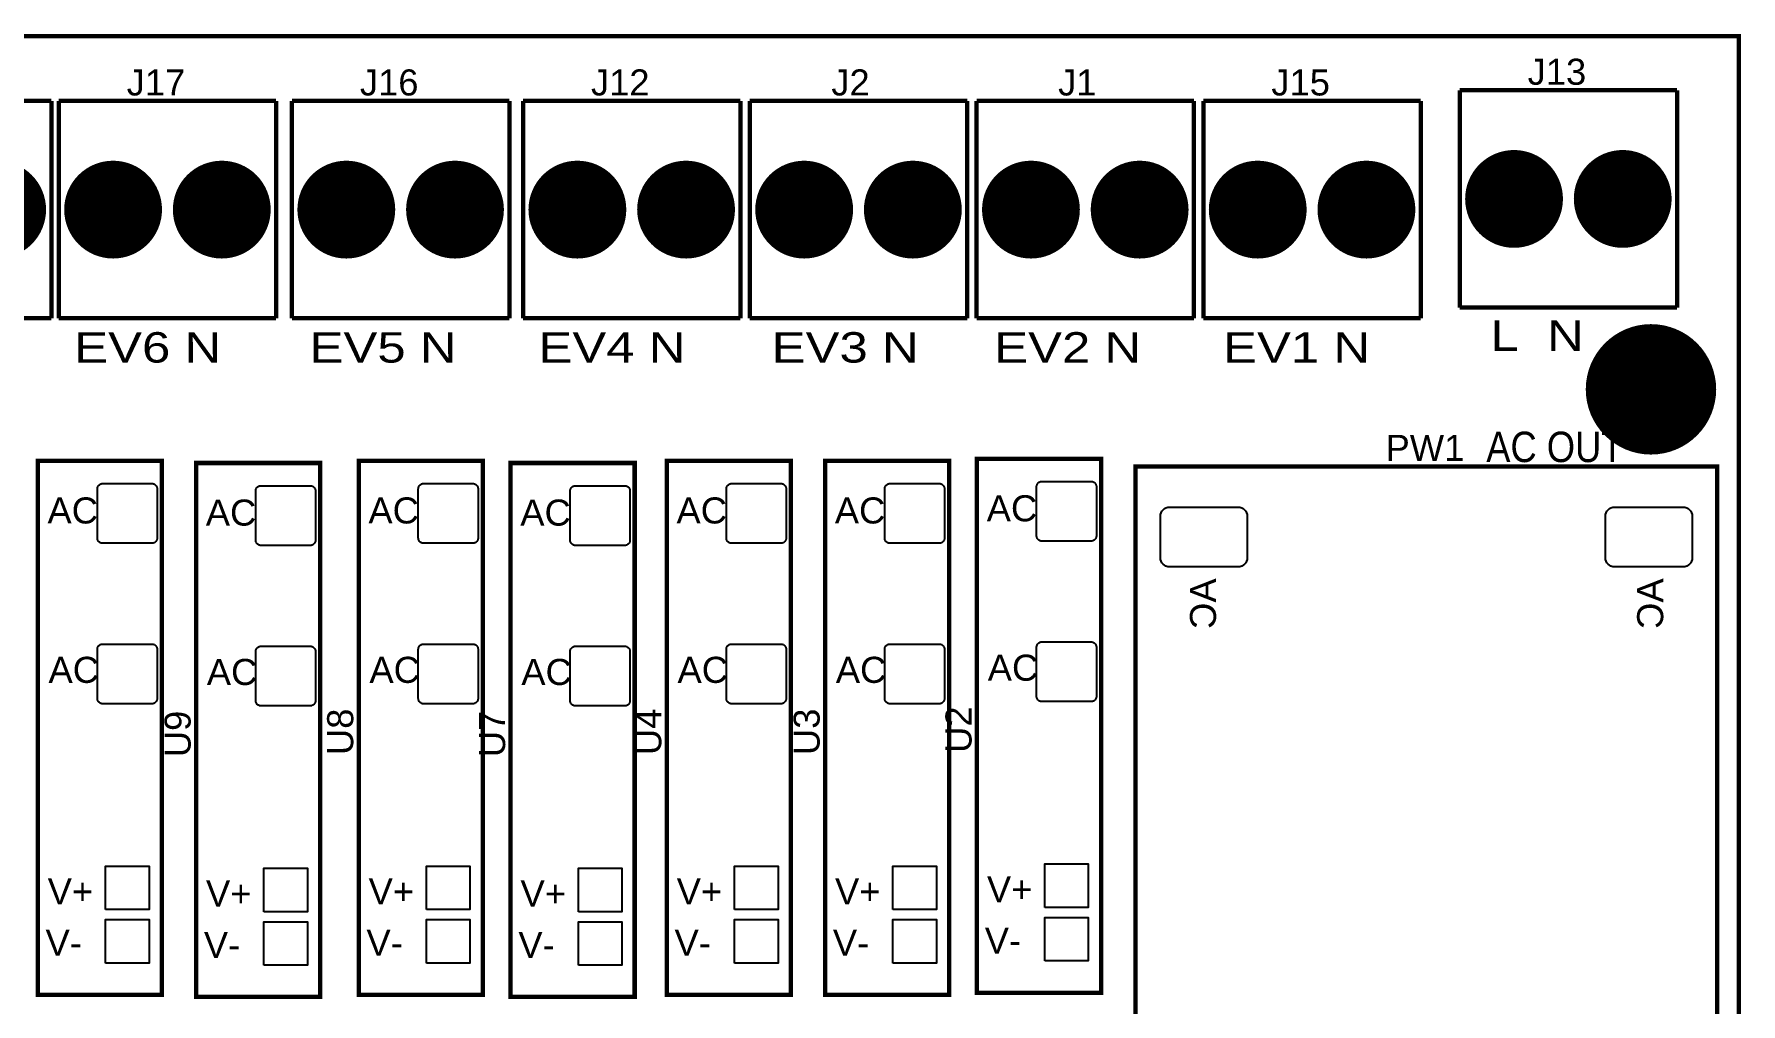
# Model space of a CAD drawing. Header units: inches. Extents: x -3.34 to 3.34, y -1.57 to 1.57.
# Drawn here: x 0.197 to 3.337, y -0.21 to 1.575 of the extents above; entities that cross this region are included whole.
import ezdxf

# ---------------------------------------------------------------- set-up
doc = ezdxf.new("R2010")
doc.units = ezdxf.units.IN
doc.layers.get('0').update_dxf_attribs({"linetype": 'CONTINUOUS'})

# ---------------------------------------------------------------- blocks, each defined once
blk = doc.blocks.new('EPAD')
at = {"const_width": 0.5}
blk.add_lwpolyline([(-0.25, 0, 1), (0.25, 0, 1)], format="xyb", close=True, dxfattribs=at)

msp = doc.modelspace()

# ---------------------------------------------------------------- linework, layer by layer
at = {"const_width": 0.008}
for points in [[(-3.332118, -1.570866), (3.333236, -1.570866), (3.333236, 1.570866), (-3.332118, 1.570866), (-3.332118, -1.570866)], [(-3.332118, -1.570866), (3.333236, -1.570866), (3.333236, 1.570866), (-3.332118, 1.570866), (-3.332118, -1.570866)], [(-3.332118, -1.570866), (3.333236, -1.570866), (3.333236, 1.570866), (-3.332118, 1.570866), (-3.332118, -1.570866)], [(-0.171488, 1.451969), (0.228512, 1.451969)], [(-0.171488, 1.451969), (0.228512, 1.451969)], [(-0.171488, 1.451969), (0.228512, 1.451969)], [(0.228512, 1.451969), (0.228512, 1.051969)], [(0.228512, 1.451969), (0.228512, 1.051969)], [(0.228512, 1.451969), (0.228512, 1.051969)], [(0.241898, 1.451969), (0.241898, 1.051969)], [(0.241898, 1.451969), (0.641898, 1.451969)], [(0.241898, 1.451969), (0.241898, 1.051969)], [(0.241898, 1.451969), (0.641898, 1.451969)], [(0.241898, 1.451969), (0.241898, 1.051969)], [(0.241898, 1.451969), (0.641898, 1.451969)], [(0.641898, 1.451969), (0.641898, 1.051969)], [(0.641898, 1.451969), (0.641898, 1.051969)], [(0.641898, 1.451969), (0.641898, 1.051969)], [(0.671031, 1.451969), (0.671031, 1.051969)], [(0.671031, 1.451969), (1.071031, 1.451969)], [(0.671031, 1.451969), (0.671031, 1.051969)], [(0.671031, 1.451969), (1.071031, 1.451969)], [(0.671031, 1.451969), (0.671031, 1.051969)], [(0.671031, 1.451969), (1.071031, 1.451969)], [(1.071031, 1.451969), (1.071031, 1.051969)], [(1.071031, 1.451969), (1.071031, 1.051969)], [(1.071031, 1.451969), (1.071031, 1.051969)], [(1.096228, 1.451969), (1.096228, 1.051969)], [(1.096228, 1.451969), (1.496228, 1.451969)], [(1.096228, 1.451969), (1.096228, 1.051969)], [(1.096228, 1.451969), (1.496228, 1.451969)], [(1.096228, 1.451969), (1.096228, 1.051969)], [(1.096228, 1.451969), (1.496228, 1.451969)], [(1.496228, 1.451969), (1.496228, 1.051969)], [(1.496228, 1.451969), (1.496228, 1.051969)], [(1.496228, 1.451969), (1.496228, 1.051969)], [(1.513551, 1.451969), (1.513551, 1.051969)], [(1.513551, 1.451969), (1.913551, 1.451969)], [(1.513551, 1.451969), (1.513551, 1.051969)], [(1.513551, 1.451969), (1.913551, 1.451969)], [(1.513551, 1.451969), (1.513551, 1.051969)], [(1.513551, 1.451969), (1.913551, 1.451969)], [(1.913551, 1.451969), (1.913551, 1.051969)], [(1.913551, 1.451969), (1.913551, 1.051969)], [(1.913551, 1.451969), (1.913551, 1.051969)], [(1.930874, 1.451969), (1.930874, 1.051969)], [(1.930874, 1.451969), (2.330874, 1.451969)], [(1.930874, 1.451969), (1.930874, 1.051969)], [(1.930874, 1.451969), (2.330874, 1.451969)], [(1.930874, 1.451969), (1.930874, 1.051969)], [(1.930874, 1.451969), (2.330874, 1.451969)], [(2.330874, 1.451969), (2.330874, 1.051969)], [(2.330874, 1.451969), (2.330874, 1.051969)], [(2.330874, 1.451969), (2.330874, 1.051969)], [(2.348197, 1.451969), (2.348197, 1.051969)], [(2.348197, 1.451969), (2.748197, 1.451969)], [(2.348197, 1.451969), (2.348197, 1.051969)], [(2.348197, 1.451969), (2.748197, 1.451969)], [(2.348197, 1.451969), (2.348197, 1.051969)], [(2.348197, 1.451969), (2.748197, 1.451969)], [(2.748197, 1.451969), (2.748197, 1.051969)], [(2.748197, 1.451969), (2.748197, 1.051969)], [(2.748197, 1.451969), (2.748197, 1.051969)], [(2.81985, 1.471654), (2.81985, 1.071654)], [(2.81985, 1.471654), (3.21985, 1.471654)], [(2.81985, 1.471654), (2.81985, 1.071654)], [(2.81985, 1.471654), (3.21985, 1.471654)], [(2.81985, 1.471654), (2.81985, 1.071654)], [(2.81985, 1.471654), (3.21985, 1.471654)], [(3.21985, 1.471654), (3.21985, 1.071654)], [(3.21985, 1.471654), (3.21985, 1.071654)], [(3.21985, 1.471654), (3.21985, 1.071654)], [(2.81985, 1.071654), (3.21985, 1.071654)], [(2.81985, 1.071654), (3.21985, 1.071654)], [(2.81985, 1.071654), (3.21985, 1.071654)], [(-0.171488, 1.051969), (0.228512, 1.051969)], [(-0.171488, 1.051969), (0.228512, 1.051969)], [(-0.171488, 1.051969), (0.228512, 1.051969)], [(0.241898, 1.051969), (0.641898, 1.051969)], [(0.241898, 1.051969), (0.641898, 1.051969)], [(0.241898, 1.051969), (0.641898, 1.051969)], [(0.671031, 1.051969), (1.071031, 1.051969)], [(0.671031, 1.051969), (1.071031, 1.051969)], [(0.671031, 1.051969), (1.071031, 1.051969)], [(1.096228, 1.051969), (1.496228, 1.051969)], [(1.096228, 1.051969), (1.496228, 1.051969)], [(1.096228, 1.051969), (1.496228, 1.051969)], [(1.513551, 1.051969), (1.913551, 1.051969)], [(1.513551, 1.051969), (1.913551, 1.051969)], [(1.513551, 1.051969), (1.913551, 1.051969)], [(1.930874, 1.051969), (2.330874, 1.051969)], [(1.930874, 1.051969), (2.330874, 1.051969)], [(1.930874, 1.051969), (2.330874, 1.051969)], [(2.348197, 1.051969), (2.748197, 1.051969)], [(2.348197, 1.051969), (2.748197, 1.051969)], [(2.348197, 1.051969), (2.748197, 1.051969)], [(0.20323, -0.192913), (0.431577, -0.192913), (0.431577, 0.789654), (0.20323, 0.789654), (0.20323, -0.192913)], [(0.20323, -0.192913), (0.431577, -0.192913), (0.431577, 0.789654), (0.20323, 0.789654), (0.20323, -0.192913)], [(0.20323, -0.192913), (0.431577, -0.192913), (0.431577, 0.789654), (0.20323, 0.789654), (0.20323, -0.192913)], [(0.494569, -0.19685), (0.722915, -0.19685), (0.722915, 0.785717), (0.494569, 0.785717), (0.494569, -0.19685)], [(0.494569, -0.19685), (0.722915, -0.19685), (0.722915, 0.785717), (0.494569, 0.785717), (0.494569, -0.19685)], [(0.494569, -0.19685), (0.722915, -0.19685), (0.722915, 0.785717), (0.494569, 0.785717), (0.494569, -0.19685)], [(0.793781, -0.192913), (1.022128, -0.192913), (1.022128, 0.789654), (0.793781, 0.789654), (0.793781, -0.192913)], [(0.793781, -0.192913), (1.022128, -0.192913), (1.022128, 0.789654), (0.793781, 0.789654), (0.793781, -0.192913)], [(0.793781, -0.192913), (1.022128, -0.192913), (1.022128, 0.789654), (0.793781, 0.789654), (0.793781, -0.192913)], [(1.073309, -0.19685), (1.301656, -0.19685), (1.301656, 0.785717), (1.073309, 0.785717), (1.073309, -0.19685)], [(1.073309, -0.19685), (1.301656, -0.19685), (1.301656, 0.785717), (1.073309, 0.785717), (1.073309, -0.19685)], [(1.073309, -0.19685), (1.301656, -0.19685), (1.301656, 0.785717), (1.073309, 0.785717), (1.073309, -0.19685)], [(1.360711, -0.192913), (1.589057, -0.192913), (1.589057, 0.789654), (1.360711, 0.789654), (1.360711, -0.192913)], [(1.360711, -0.192913), (1.589057, -0.192913), (1.589057, 0.789654), (1.360711, 0.789654), (1.360711, -0.192913)], [(1.360711, -0.192913), (1.589057, -0.192913), (1.589057, 0.789654), (1.360711, 0.789654), (1.360711, -0.192913)], [(1.652049, -0.192913), (1.880396, -0.192913), (1.880396, 0.789654), (1.652049, 0.789654), (1.652049, -0.192913)], [(1.652049, -0.192913), (1.880396, -0.192913), (1.880396, 0.789654), (1.652049, 0.789654), (1.652049, -0.192913)], [(1.652049, -0.192913), (1.880396, -0.192913), (1.880396, 0.789654), (1.652049, 0.789654), (1.652049, -0.192913)], [(1.931577, -0.188976), (2.159923, -0.188976), (2.159923, 0.793591), (1.931577, 0.793591), (1.931577, -0.188976)], [(1.931577, -0.188976), (2.159923, -0.188976), (2.159923, 0.793591), (1.931577, 0.793591), (1.931577, -0.188976)], [(1.931577, -0.188976), (2.159923, -0.188976), (2.159923, 0.793591), (1.931577, 0.793591), (1.931577, -0.188976)], [(2.223, -1.283465), (3.293866, -1.283465), (3.293866, 0.779528), (2.223, 0.779528), (2.223, -1.283465)], [(2.223, -1.283465), (3.293866, -1.283465), (3.293866, 0.779528), (2.223, 0.779528), (2.223, -1.283465)], [(2.223, -1.283465), (3.293866, -1.283465), (3.293866, 0.779528), (2.223, 0.779528), (2.223, -1.283465)]]:
    msp.add_lwpolyline(points, dxfattribs=at)
for points in [[(0.31297, 0.647913), (0.31297, 0.737913), (0.313021, 0.738953), (0.313169, 0.739958), (0.313411, 0.740925), (0.313742, 0.741849), (0.314157, 0.742725), (0.314652, 0.743549), (0.315221, 0.744317), (0.315861, 0.745023), (0.316567, 0.745663), (0.317335, 0.746232), (0.318159, 0.746727), (0.319035, 0.747142), (0.319959, 0.747472), (0.320926, 0.747715), (0.321931, 0.747863), (0.32297, 0.747913), (0.41297, 0.747913), (0.41401, 0.747863), (0.415015, 0.747715), (0.415982, 0.747472), (0.416906, 0.747142), (0.417782, 0.746727), (0.418606, 0.746232), (0.419374, 0.745663), (0.42008, 0.745023), (0.42072, 0.744317), (0.421289, 0.743549), (0.421784, 0.742725), (0.422199, 0.741849), (0.42253, 0.740925), (0.422772, 0.739958), (0.42292, 0.738953), (0.42297, 0.737913), (0.42297, 0.647913), (0.42292, 0.646874), (0.422772, 0.645869), (0.42253, 0.644902), (0.422199, 0.643978), (0.421784, 0.643102), (0.421289, 0.642278), (0.42072, 0.64151), (0.42008, 0.640804), (0.419374, 0.640164), (0.418606, 0.639594), (0.417782, 0.6391), (0.416906, 0.638685), (0.415982, 0.638354), (0.415015, 0.638112), (0.41401, 0.637964), (0.41297, 0.637913), (0.32297, 0.637913), (0.321931, 0.637964), (0.320926, 0.638112), (0.319959, 0.638354), (0.319035, 0.638685), (0.318159, 0.6391), (0.317335, 0.639594), (0.316567, 0.640164), (0.315861, 0.640804), (0.315221, 0.64151), (0.314652, 0.642278), (0.314157, 0.643102), (0.313742, 0.643978), (0.313411, 0.644902), (0.313169, 0.645869), (0.313021, 0.646874), (0.31297, 0.647913)], [(0.604309, 0.643976), (0.604309, 0.733976), (0.604359, 0.735016), (0.604508, 0.736021), (0.60475, 0.736988), (0.605081, 0.737912), (0.605495, 0.738788), (0.60599, 0.739612), (0.606559, 0.74038), (0.6072, 0.741086), (0.607906, 0.741726), (0.608673, 0.742295), (0.609497, 0.74279), (0.610374, 0.743205), (0.611298, 0.743535), (0.612265, 0.743778), (0.61327, 0.743926), (0.614309, 0.743976), (0.704309, 0.743976), (0.705348, 0.743926), (0.706354, 0.743778), (0.70732, 0.743535), (0.708244, 0.743205), (0.709121, 0.74279), (0.709945, 0.742295), (0.710712, 0.741726), (0.711419, 0.741086), (0.712059, 0.74038), (0.712628, 0.739612), (0.713123, 0.738788), (0.713537, 0.737912), (0.713868, 0.736988), (0.71411, 0.736021), (0.714259, 0.735016), (0.714309, 0.733976), (0.714309, 0.643976), (0.714259, 0.642937), (0.71411, 0.641932), (0.713868, 0.640965), (0.713537, 0.640041), (0.713123, 0.639165), (0.712628, 0.638341), (0.712059, 0.637573), (0.711419, 0.636867), (0.710712, 0.636227), (0.709945, 0.635657), (0.709121, 0.635163), (0.708244, 0.634748), (0.70732, 0.634417), (0.706354, 0.634175), (0.705348, 0.634027), (0.704309, 0.633976), (0.614309, 0.633976), (0.61327, 0.634027), (0.612265, 0.634175), (0.611298, 0.634417), (0.610374, 0.634748), (0.609497, 0.635163), (0.608673, 0.635657), (0.607906, 0.636227), (0.6072, 0.636867), (0.606559, 0.637573), (0.60599, 0.638341), (0.605495, 0.639165), (0.605081, 0.640041), (0.60475, 0.640965), (0.604508, 0.641932), (0.604359, 0.642937), (0.604309, 0.643976)], [(0.903522, 0.647913), (0.903522, 0.737913), (0.903572, 0.738953), (0.90372, 0.739958), (0.903963, 0.740925), (0.904293, 0.741849), (0.904708, 0.742725), (0.905203, 0.743549), (0.905772, 0.744317), (0.906412, 0.745023), (0.907119, 0.745663), (0.907886, 0.746232), (0.90871, 0.746727), (0.909586, 0.747142), (0.91051, 0.747472), (0.911477, 0.747715), (0.912482, 0.747863), (0.913522, 0.747913), (1.003522, 0.747913), (1.004561, 0.747863), (1.005566, 0.747715), (1.006533, 0.747472), (1.007457, 0.747142), (1.008333, 0.746727), (1.009157, 0.746232), (1.009925, 0.745663), (1.010631, 0.745023), (1.011271, 0.744317), (1.011841, 0.743549), (1.012335, 0.742725), (1.01275, 0.741849), (1.013081, 0.740925), (1.013323, 0.739958), (1.013471, 0.738953), (1.013522, 0.737913), (1.013522, 0.647913), (1.013471, 0.646874), (1.013323, 0.645869), (1.013081, 0.644902), (1.01275, 0.643978), (1.012335, 0.643102), (1.011841, 0.642278), (1.011271, 0.64151), (1.010631, 0.640804), (1.009925, 0.640164), (1.009157, 0.639594), (1.008333, 0.6391), (1.007457, 0.638685), (1.006533, 0.638354), (1.005566, 0.638112), (1.004561, 0.637964), (1.003522, 0.637913), (0.913522, 0.637913), (0.912482, 0.637964), (0.911477, 0.638112), (0.91051, 0.638354), (0.909586, 0.638685), (0.90871, 0.6391), (0.907886, 0.639594), (0.907119, 0.640164), (0.906412, 0.640804), (0.905772, 0.64151), (0.905203, 0.642278), (0.904708, 0.643102), (0.904293, 0.643978), (0.903963, 0.644902), (0.90372, 0.645869), (0.903572, 0.646874), (0.903522, 0.647913)], [(1.183049, 0.643976), (1.183049, 0.733976), (1.1831, 0.735016), (1.183248, 0.736021), (1.18349, 0.736988), (1.183821, 0.737912), (1.184235, 0.738788), (1.18473, 0.739612), (1.1853, 0.74038), (1.18594, 0.741086), (1.186646, 0.741726), (1.187413, 0.742295), (1.188237, 0.74279), (1.189114, 0.743205), (1.190038, 0.743535), (1.191005, 0.743778), (1.19201, 0.743926), (1.193049, 0.743976), (1.283049, 0.743976), (1.284089, 0.743926), (1.285094, 0.743778), (1.286061, 0.743535), (1.286985, 0.743205), (1.287861, 0.74279), (1.288685, 0.742295), (1.289452, 0.741726), (1.290159, 0.741086), (1.290799, 0.74038), (1.291368, 0.739612), (1.291863, 0.738788), (1.292278, 0.737912), (1.292608, 0.736988), (1.29285, 0.736021), (1.292999, 0.735016), (1.293049, 0.733976), (1.293049, 0.643976), (1.292999, 0.642937), (1.29285, 0.641932), (1.292608, 0.640965), (1.292278, 0.640041), (1.291863, 0.639165), (1.291368, 0.638341), (1.290799, 0.637573), (1.290159, 0.636867), (1.289452, 0.636227), (1.288685, 0.635657), (1.287861, 0.635163), (1.286985, 0.634748), (1.286061, 0.634417), (1.285094, 0.634175), (1.284089, 0.634027), (1.283049, 0.633976), (1.193049, 0.633976), (1.19201, 0.634027), (1.191005, 0.634175), (1.190038, 0.634417), (1.189114, 0.634748), (1.188237, 0.635163), (1.187413, 0.635657), (1.186646, 0.636227), (1.18594, 0.636867), (1.1853, 0.637573), (1.18473, 0.638341), (1.184235, 0.639165), (1.183821, 0.640041), (1.18349, 0.640965), (1.183248, 0.641932), (1.1831, 0.642937), (1.183049, 0.643976)], [(1.470451, 0.647913), (1.470451, 0.737913), (1.470501, 0.738953), (1.47065, 0.739958), (1.470892, 0.740925), (1.471222, 0.741849), (1.471637, 0.742725), (1.472132, 0.743549), (1.472701, 0.744317), (1.473341, 0.745023), (1.474048, 0.745663), (1.474815, 0.746232), (1.475639, 0.746727), (1.476515, 0.747142), (1.477439, 0.747472), (1.478406, 0.747715), (1.479411, 0.747863), (1.480451, 0.747913), (1.570451, 0.747913), (1.57149, 0.747863), (1.572495, 0.747715), (1.573462, 0.747472), (1.574386, 0.747142), (1.575263, 0.746727), (1.576087, 0.746232), (1.576854, 0.745663), (1.57756, 0.745023), (1.5782, 0.744317), (1.57877, 0.743549), (1.579265, 0.742725), (1.579679, 0.741849), (1.58001, 0.740925), (1.580252, 0.739958), (1.5804, 0.738953), (1.580451, 0.737913), (1.580451, 0.647913), (1.5804, 0.646874), (1.580252, 0.645869), (1.58001, 0.644902), (1.579679, 0.643978), (1.579265, 0.643102), (1.57877, 0.642278), (1.5782, 0.64151), (1.57756, 0.640804), (1.576854, 0.640164), (1.576087, 0.639594), (1.575263, 0.6391), (1.574386, 0.638685), (1.573462, 0.638354), (1.572495, 0.638112), (1.57149, 0.637964), (1.570451, 0.637913), (1.480451, 0.637913), (1.479411, 0.637964), (1.478406, 0.638112), (1.477439, 0.638354), (1.476515, 0.638685), (1.475639, 0.6391), (1.474815, 0.639594), (1.474048, 0.640164), (1.473341, 0.640804), (1.472701, 0.64151), (1.472132, 0.642278), (1.471637, 0.643102), (1.471222, 0.643978), (1.470892, 0.644902), (1.47065, 0.645869), (1.470501, 0.646874), (1.470451, 0.647913)], [(1.761789, 0.647913), (1.761789, 0.737913), (1.76184, 0.738953), (1.761988, 0.739958), (1.76223, 0.740925), (1.762561, 0.741849), (1.762976, 0.742725), (1.76347, 0.743549), (1.76404, 0.744317), (1.76468, 0.745023), (1.765386, 0.745663), (1.766154, 0.746232), (1.766978, 0.746727), (1.767854, 0.747142), (1.768778, 0.747472), (1.769745, 0.747715), (1.77075, 0.747863), (1.771789, 0.747913), (1.861789, 0.747913), (1.862829, 0.747863), (1.863834, 0.747715), (1.864801, 0.747472), (1.865725, 0.747142), (1.866601, 0.746727), (1.867425, 0.746232), (1.868193, 0.745663), (1.868899, 0.745023), (1.869539, 0.744317), (1.870108, 0.743549), (1.870603, 0.742725), (1.871018, 0.741849), (1.871348, 0.740925), (1.871591, 0.739958), (1.871739, 0.738953), (1.871789, 0.737913), (1.871789, 0.647913), (1.871739, 0.646874), (1.871591, 0.645869), (1.871348, 0.644902), (1.871018, 0.643978), (1.870603, 0.643102), (1.870108, 0.642278), (1.869539, 0.64151), (1.868899, 0.640804), (1.868193, 0.640164), (1.867425, 0.639594), (1.866601, 0.6391), (1.865725, 0.638685), (1.864801, 0.638354), (1.863834, 0.638112), (1.862829, 0.637964), (1.861789, 0.637913), (1.771789, 0.637913), (1.77075, 0.637964), (1.769745, 0.638112), (1.768778, 0.638354), (1.767854, 0.638685), (1.766978, 0.6391), (1.766154, 0.639594), (1.765386, 0.640164), (1.76468, 0.640804), (1.76404, 0.64151), (1.76347, 0.642278), (1.762976, 0.643102), (1.762561, 0.643978), (1.76223, 0.644902), (1.761988, 0.645869), (1.76184, 0.646874), (1.761789, 0.647913)], [(2.041317, 0.65185), (2.041317, 0.74185), (2.041367, 0.74289), (2.041516, 0.743895), (2.041758, 0.744862), (2.042089, 0.745786), (2.042503, 0.746662), (2.042998, 0.747486), (2.043567, 0.748254), (2.044207, 0.74896), (2.044914, 0.7496), (2.045681, 0.750169), (2.046505, 0.750664), (2.047381, 0.751079), (2.048306, 0.751409), (2.049272, 0.751652), (2.050278, 0.7518), (2.051317, 0.75185), (2.141317, 0.75185), (2.142356, 0.7518), (2.143361, 0.751652), (2.144328, 0.751409), (2.145252, 0.751079), (2.146129, 0.750664), (2.146953, 0.750169), (2.14772, 0.7496), (2.148426, 0.74896), (2.149067, 0.748254), (2.149636, 0.747486), (2.150131, 0.746662), (2.150545, 0.745786), (2.150876, 0.744862), (2.151118, 0.743895), (2.151267, 0.74289), (2.151317, 0.74185), (2.151317, 0.65185), (2.151267, 0.650811), (2.151118, 0.649806), (2.150876, 0.648839), (2.150545, 0.647915), (2.150131, 0.647039), (2.149636, 0.646215), (2.149067, 0.645447), (2.148426, 0.644741), (2.14772, 0.644101), (2.146953, 0.643531), (2.146129, 0.643037), (2.145252, 0.642622), (2.144328, 0.642291), (2.143361, 0.642049), (2.142356, 0.641901), (2.141317, 0.64185), (2.051317, 0.64185), (2.050278, 0.641901), (2.049272, 0.642049), (2.048306, 0.642291), (2.047381, 0.642622), (2.046505, 0.643037), (2.045681, 0.643531), (2.044914, 0.644101), (2.044207, 0.644741), (2.043567, 0.645447), (2.042998, 0.646215), (2.042503, 0.647039), (2.042089, 0.647915), (2.041758, 0.648839), (2.041516, 0.649806), (2.041367, 0.650811), (2.041317, 0.65185)], [(2.268984, 0.611606), (2.268984, 0.687606), (2.269322, 0.691082), (2.270296, 0.694296), (2.271842, 0.697187), (2.273898, 0.699692), (2.276403, 0.701749), (2.279294, 0.703295), (2.282508, 0.704268), (2.285984, 0.704606), (2.411984, 0.704606), (2.41546, 0.704268), (2.418674, 0.703295), (2.421565, 0.701749), (2.42407, 0.699692), (2.426127, 0.697187), (2.427673, 0.694296), (2.428646, 0.691082), (2.428984, 0.687606), (2.428984, 0.611606), (2.428646, 0.60813), (2.427673, 0.604916), (2.426127, 0.602025), (2.42407, 0.59952), (2.421565, 0.597464), (2.418674, 0.595918), (2.41546, 0.594944), (2.411984, 0.594606), (2.285984, 0.594606), (2.282508, 0.594944), (2.279294, 0.595918), (2.276403, 0.597464), (2.273898, 0.59952), (2.271842, 0.602025), (2.270296, 0.604916), (2.269322, 0.60813), (2.268984, 0.611606)], [(3.087882, 0.611606), (3.087882, 0.687606), (3.08822, 0.691082), (3.089193, 0.694296), (3.090739, 0.697187), (3.092796, 0.699692), (3.095301, 0.701749), (3.098192, 0.703295), (3.101406, 0.704268), (3.104882, 0.704606), (3.230882, 0.704606), (3.234358, 0.704268), (3.237572, 0.703295), (3.240463, 0.701749), (3.242968, 0.699692), (3.245024, 0.697187), (3.24657, 0.694296), (3.247544, 0.691082), (3.247882, 0.687606), (3.247882, 0.611606), (3.247544, 0.60813), (3.24657, 0.604916), (3.245024, 0.602025), (3.242968, 0.59952), (3.240463, 0.597464), (3.237572, 0.595918), (3.234358, 0.594944), (3.230882, 0.594606), (3.104882, 0.594606), (3.101406, 0.594944), (3.098192, 0.595918), (3.095301, 0.597464), (3.092796, 0.59952), (3.090739, 0.602025), (3.089193, 0.604916), (3.08822, 0.60813), (3.087882, 0.611606)], [(0.31297, 0.352638), (0.31297, 0.442638), (0.313021, 0.443677), (0.313169, 0.444682), (0.313411, 0.445649), (0.313742, 0.446573), (0.314157, 0.44745), (0.314652, 0.448274), (0.315221, 0.449041), (0.315861, 0.449747), (0.316567, 0.450387), (0.317335, 0.450957), (0.318159, 0.451451), (0.319035, 0.451866), (0.319959, 0.452197), (0.320926, 0.452439), (0.321931, 0.452587), (0.32297, 0.452638), (0.41297, 0.452638), (0.41401, 0.452587), (0.415015, 0.452439), (0.415982, 0.452197), (0.416906, 0.451866), (0.417782, 0.451451), (0.418606, 0.450957), (0.419374, 0.450387), (0.42008, 0.449747), (0.42072, 0.449041), (0.421289, 0.448274), (0.421784, 0.44745), (0.422199, 0.446573), (0.42253, 0.445649), (0.422772, 0.444682), (0.42292, 0.443677), (0.42297, 0.442638), (0.42297, 0.352638), (0.42292, 0.351598), (0.422772, 0.350593), (0.42253, 0.349626), (0.422199, 0.348702), (0.421784, 0.347826), (0.421289, 0.347002), (0.42072, 0.346234), (0.42008, 0.345528), (0.419374, 0.344888), (0.418606, 0.344319), (0.417782, 0.343824), (0.416906, 0.343409), (0.415982, 0.343079), (0.415015, 0.342837), (0.41401, 0.342688), (0.41297, 0.342638), (0.32297, 0.342638), (0.321931, 0.342688), (0.320926, 0.342837), (0.319959, 0.343079), (0.319035, 0.343409), (0.318159, 0.343824), (0.317335, 0.344319), (0.316567, 0.344888), (0.315861, 0.345528), (0.315221, 0.346234), (0.314652, 0.347002), (0.314157, 0.347826), (0.313742, 0.348702), (0.313411, 0.349626), (0.313169, 0.350593), (0.313021, 0.351598), (0.31297, 0.352638)], [(0.604309, 0.348701), (0.604309, 0.438701), (0.604359, 0.43974), (0.604508, 0.440745), (0.60475, 0.441712), (0.605081, 0.442636), (0.605495, 0.443513), (0.60599, 0.444337), (0.606559, 0.445104), (0.6072, 0.44581), (0.607906, 0.44645), (0.608673, 0.44702), (0.609497, 0.447514), (0.610374, 0.447929), (0.611298, 0.44826), (0.612265, 0.448502), (0.61327, 0.44865), (0.614309, 0.448701), (0.704309, 0.448701), (0.705348, 0.44865), (0.706354, 0.448502), (0.70732, 0.44826), (0.708244, 0.447929), (0.709121, 0.447514), (0.709945, 0.44702), (0.710712, 0.44645), (0.711419, 0.44581), (0.712059, 0.445104), (0.712628, 0.444337), (0.713123, 0.443513), (0.713537, 0.442636), (0.713868, 0.441712), (0.71411, 0.440745), (0.714259, 0.43974), (0.714309, 0.438701), (0.714309, 0.348701), (0.714259, 0.347661), (0.71411, 0.346656), (0.713868, 0.345689), (0.713537, 0.344765), (0.713123, 0.343889), (0.712628, 0.343065), (0.712059, 0.342297), (0.711419, 0.341591), (0.710712, 0.340951), (0.709945, 0.340382), (0.709121, 0.339887), (0.708244, 0.339472), (0.70732, 0.339142), (0.706354, 0.3389), (0.705348, 0.338751), (0.704309, 0.338701), (0.614309, 0.338701), (0.61327, 0.338751), (0.612265, 0.3389), (0.611298, 0.339142), (0.610374, 0.339472), (0.609497, 0.339887), (0.608673, 0.340382), (0.607906, 0.340951), (0.6072, 0.341591), (0.606559, 0.342297), (0.60599, 0.343065), (0.605495, 0.343889), (0.605081, 0.344765), (0.60475, 0.345689), (0.604508, 0.346656), (0.604359, 0.347661), (0.604309, 0.348701)], [(0.903522, 0.352638), (0.903522, 0.442638), (0.903572, 0.443677), (0.90372, 0.444682), (0.903963, 0.445649), (0.904293, 0.446573), (0.904708, 0.44745), (0.905203, 0.448274), (0.905772, 0.449041), (0.906412, 0.449747), (0.907119, 0.450387), (0.907886, 0.450957), (0.90871, 0.451451), (0.909586, 0.451866), (0.91051, 0.452197), (0.911477, 0.452439), (0.912482, 0.452587), (0.913522, 0.452638), (1.003522, 0.452638), (1.004561, 0.452587), (1.005566, 0.452439), (1.006533, 0.452197), (1.007457, 0.451866), (1.008333, 0.451451), (1.009157, 0.450957), (1.009925, 0.450387), (1.010631, 0.449747), (1.011271, 0.449041), (1.011841, 0.448274), (1.012335, 0.44745), (1.01275, 0.446573), (1.013081, 0.445649), (1.013323, 0.444682), (1.013471, 0.443677), (1.013522, 0.442638), (1.013522, 0.352638), (1.013471, 0.351598), (1.013323, 0.350593), (1.013081, 0.349626), (1.01275, 0.348702), (1.012335, 0.347826), (1.011841, 0.347002), (1.011271, 0.346234), (1.010631, 0.345528), (1.009925, 0.344888), (1.009157, 0.344319), (1.008333, 0.343824), (1.007457, 0.343409), (1.006533, 0.343079), (1.005566, 0.342837), (1.004561, 0.342688), (1.003522, 0.342638), (0.913522, 0.342638), (0.912482, 0.342688), (0.911477, 0.342837), (0.91051, 0.343079), (0.909586, 0.343409), (0.90871, 0.343824), (0.907886, 0.344319), (0.907119, 0.344888), (0.906412, 0.345528), (0.905772, 0.346234), (0.905203, 0.347002), (0.904708, 0.347826), (0.904293, 0.348702), (0.903963, 0.349626), (0.90372, 0.350593), (0.903572, 0.351598), (0.903522, 0.352638)], [(1.183049, 0.348701), (1.183049, 0.438701), (1.1831, 0.43974), (1.183248, 0.440745), (1.18349, 0.441712), (1.183821, 0.442636), (1.184235, 0.443513), (1.18473, 0.444337), (1.1853, 0.445104), (1.18594, 0.44581), (1.186646, 0.44645), (1.187413, 0.44702), (1.188237, 0.447514), (1.189114, 0.447929), (1.190038, 0.44826), (1.191005, 0.448502), (1.19201, 0.44865), (1.193049, 0.448701), (1.283049, 0.448701), (1.284089, 0.44865), (1.285094, 0.448502), (1.286061, 0.44826), (1.286985, 0.447929), (1.287861, 0.447514), (1.288685, 0.44702), (1.289452, 0.44645), (1.290159, 0.44581), (1.290799, 0.445104), (1.291368, 0.444337), (1.291863, 0.443513), (1.292278, 0.442636), (1.292608, 0.441712), (1.29285, 0.440745), (1.292999, 0.43974), (1.293049, 0.438701), (1.293049, 0.348701), (1.292999, 0.347661), (1.29285, 0.346656), (1.292608, 0.345689), (1.292278, 0.344765), (1.291863, 0.343889), (1.291368, 0.343065), (1.290799, 0.342297), (1.290159, 0.341591), (1.289452, 0.340951), (1.288685, 0.340382), (1.287861, 0.339887), (1.286985, 0.339472), (1.286061, 0.339142), (1.285094, 0.3389), (1.284089, 0.338751), (1.283049, 0.338701), (1.193049, 0.338701), (1.19201, 0.338751), (1.191005, 0.3389), (1.190038, 0.339142), (1.189114, 0.339472), (1.188237, 0.339887), (1.187413, 0.340382), (1.186646, 0.340951), (1.18594, 0.341591), (1.1853, 0.342297), (1.18473, 0.343065), (1.184235, 0.343889), (1.183821, 0.344765), (1.18349, 0.345689), (1.183248, 0.346656), (1.1831, 0.347661), (1.183049, 0.348701)], [(1.470451, 0.352638), (1.470451, 0.442638), (1.470501, 0.443677), (1.47065, 0.444682), (1.470892, 0.445649), (1.471222, 0.446573), (1.471637, 0.44745), (1.472132, 0.448274), (1.472701, 0.449041), (1.473341, 0.449747), (1.474048, 0.450387), (1.474815, 0.450957), (1.475639, 0.451451), (1.476515, 0.451866), (1.477439, 0.452197), (1.478406, 0.452439), (1.479411, 0.452587), (1.480451, 0.452638), (1.570451, 0.452638), (1.57149, 0.452587), (1.572495, 0.452439), (1.573462, 0.452197), (1.574386, 0.451866), (1.575263, 0.451451), (1.576087, 0.450957), (1.576854, 0.450387), (1.57756, 0.449747), (1.5782, 0.449041), (1.57877, 0.448274), (1.579265, 0.44745), (1.579679, 0.446573), (1.58001, 0.445649), (1.580252, 0.444682), (1.5804, 0.443677), (1.580451, 0.442638), (1.580451, 0.352638), (1.5804, 0.351598), (1.580252, 0.350593), (1.58001, 0.349626), (1.579679, 0.348702), (1.579265, 0.347826), (1.57877, 0.347002), (1.5782, 0.346234), (1.57756, 0.345528), (1.576854, 0.344888), (1.576087, 0.344319), (1.575263, 0.343824), (1.574386, 0.343409), (1.573462, 0.343079), (1.572495, 0.342837), (1.57149, 0.342688), (1.570451, 0.342638), (1.480451, 0.342638), (1.479411, 0.342688), (1.478406, 0.342837), (1.477439, 0.343079), (1.476515, 0.343409), (1.475639, 0.343824), (1.474815, 0.344319), (1.474048, 0.344888), (1.473341, 0.345528), (1.472701, 0.346234), (1.472132, 0.347002), (1.471637, 0.347826), (1.471222, 0.348702), (1.470892, 0.349626), (1.47065, 0.350593), (1.470501, 0.351598), (1.470451, 0.352638)], [(1.761789, 0.352638), (1.761789, 0.442638), (1.76184, 0.443677), (1.761988, 0.444682), (1.76223, 0.445649), (1.762561, 0.446573), (1.762976, 0.44745), (1.76347, 0.448274), (1.76404, 0.449041), (1.76468, 0.449747), (1.765386, 0.450387), (1.766154, 0.450957), (1.766978, 0.451451), (1.767854, 0.451866), (1.768778, 0.452197), (1.769745, 0.452439), (1.77075, 0.452587), (1.771789, 0.452638), (1.861789, 0.452638), (1.862829, 0.452587), (1.863834, 0.452439), (1.864801, 0.452197), (1.865725, 0.451866), (1.866601, 0.451451), (1.867425, 0.450957), (1.868193, 0.450387), (1.868899, 0.449747), (1.869539, 0.449041), (1.870108, 0.448274), (1.870603, 0.44745), (1.871018, 0.446573), (1.871348, 0.445649), (1.871591, 0.444682), (1.871739, 0.443677), (1.871789, 0.442638), (1.871789, 0.352638), (1.871739, 0.351598), (1.871591, 0.350593), (1.871348, 0.349626), (1.871018, 0.348702), (1.870603, 0.347826), (1.870108, 0.347002), (1.869539, 0.346234), (1.868899, 0.345528), (1.868193, 0.344888), (1.867425, 0.344319), (1.866601, 0.343824), (1.865725, 0.343409), (1.864801, 0.343079), (1.863834, 0.342837), (1.862829, 0.342688), (1.861789, 0.342638), (1.771789, 0.342638), (1.77075, 0.342688), (1.769745, 0.342837), (1.768778, 0.343079), (1.767854, 0.343409), (1.766978, 0.343824), (1.766154, 0.344319), (1.765386, 0.344888), (1.76468, 0.345528), (1.76404, 0.346234), (1.76347, 0.347002), (1.762976, 0.347826), (1.762561, 0.348702), (1.76223, 0.349626), (1.761988, 0.350593), (1.76184, 0.351598), (1.761789, 0.352638)], [(2.041317, 0.356575), (2.041317, 0.446575), (2.041367, 0.447614), (2.041516, 0.448619), (2.041758, 0.449586), (2.042089, 0.45051), (2.042503, 0.451387), (2.042998, 0.452211), (2.043567, 0.452978), (2.044207, 0.453684), (2.044914, 0.454324), (2.045681, 0.454894), (2.046505, 0.455388), (2.047381, 0.455803), (2.048306, 0.456134), (2.049272, 0.456376), (2.050278, 0.456524), (2.051317, 0.456575), (2.141317, 0.456575), (2.142356, 0.456524), (2.143361, 0.456376), (2.144328, 0.456134), (2.145252, 0.455803), (2.146129, 0.455388), (2.146953, 0.454894), (2.14772, 0.454324), (2.148426, 0.453684), (2.149067, 0.452978), (2.149636, 0.452211), (2.150131, 0.451387), (2.150545, 0.45051), (2.150876, 0.449586), (2.151118, 0.448619), (2.151267, 0.447614), (2.151317, 0.446575), (2.151317, 0.356575), (2.151267, 0.355535), (2.151118, 0.35453), (2.150876, 0.353563), (2.150545, 0.352639), (2.150131, 0.351763), (2.149636, 0.350939), (2.149067, 0.350171), (2.148426, 0.349465), (2.14772, 0.348825), (2.146953, 0.348256), (2.146129, 0.347761), (2.145252, 0.347346), (2.144328, 0.347016), (2.143361, 0.346774), (2.142356, 0.346625), (2.141317, 0.346575), (2.051317, 0.346575), (2.050278, 0.346625), (2.049272, 0.346774), (2.048306, 0.347016), (2.047381, 0.347346), (2.046505, 0.347761), (2.045681, 0.348256), (2.044914, 0.348825), (2.044207, 0.349465), (2.043567, 0.350171), (2.042998, 0.350939), (2.042503, 0.351763), (2.042089, 0.352639), (2.041758, 0.353563), (2.041516, 0.35453), (2.041367, 0.355535), (2.041317, 0.356575)], [(0.32797, -0.036063), (0.32797, 0.043937), (0.40797, 0.043937), (0.40797, -0.036063), (0.32797, -0.036063)], [(0.619309, -0.04), (0.619309, 0.04), (0.699309, 0.04), (0.699309, -0.04), (0.619309, -0.04)], [(0.918522, -0.036063), (0.918522, 0.043937), (0.998522, 0.043937), (0.998522, -0.036063), (0.918522, -0.036063)], [(1.198049, -0.04), (1.198049, 0.04), (1.278049, 0.04), (1.278049, -0.04), (1.198049, -0.04)], [(1.485451, -0.036063), (1.485451, 0.043937), (1.565451, 0.043937), (1.565451, -0.036063), (1.485451, -0.036063)], [(1.776789, -0.036063), (1.776789, 0.043937), (1.856789, 0.043937), (1.856789, -0.036063), (1.776789, -0.036063)], [(2.056317, -0.032126), (2.056317, 0.047874), (2.136317, 0.047874), (2.136317, -0.032126), (2.056317, -0.032126)], [(0.32797, -0.134488), (0.32797, -0.054488), (0.40797, -0.054488), (0.40797, -0.134488), (0.32797, -0.134488)], [(0.619309, -0.138425), (0.619309, -0.058425), (0.699309, -0.058425), (0.699309, -0.138425), (0.619309, -0.138425)], [(0.918522, -0.134488), (0.918522, -0.054488), (0.998522, -0.054488), (0.998522, -0.134488), (0.918522, -0.134488)], [(1.198049, -0.138425), (1.198049, -0.058425), (1.278049, -0.058425), (1.278049, -0.138425), (1.198049, -0.138425)], [(1.485451, -0.134488), (1.485451, -0.054488), (1.565451, -0.054488), (1.565451, -0.134488), (1.485451, -0.134488)], [(1.776789, -0.134488), (1.776789, -0.054488), (1.856789, -0.054488), (1.856789, -0.134488), (1.776789, -0.134488)], [(2.056317, -0.130551), (2.056317, -0.050551), (2.136317, -0.050551), (2.136317, -0.130551), (2.056317, -0.130551)]]:
    msp.add_lwpolyline(points, close=True)

# ---------------------------------------------------------------- block references
for p, xscale, yscale in [((2.91985, 1.271654), 0.18, 0.18), ((3.11985, 1.271654), 0.18, 0.18), ((0.128512, 1.251969), 0.18, 0.18), ((0.341898, 1.251969), 0.18, 0.18), ((0.541898, 1.251969), 0.18, 0.18), ((0.771031, 1.251969), 0.18, 0.18), ((0.971031, 1.251969), 0.18, 0.18), ((1.196228, 1.251969), 0.18, 0.18), ((1.396228, 1.251969), 0.18, 0.18), ((1.613551, 1.251969), 0.18, 0.18), ((1.813551, 1.251969), 0.18, 0.18), ((2.030874, 1.251969), 0.18, 0.18), ((2.230874, 1.251969), 0.18, 0.18), ((2.448197, 1.251969), 0.18, 0.18), ((2.648197, 1.251969), 0.18, 0.18), ((3.171819, 0.92126), 0.24, 0.24)]:
    msp.add_blockref('EPAD', p, dxfattribs=dict(xscale=xscale, yscale=yscale))

# ---------------------------------------------------------------- texts
for s, height, width, p in [('J17', 0.048, 1.041667, (0.366898, 1.461969)), ('J17', 0.048, 1.041667, (0.366898, 1.461969)), ('J17', 0.048, 1.041667, (0.366898, 1.461969)), ('J16', 0.048, 1.041667, (0.796031, 1.461969)), ('J16', 0.048, 1.041667, (0.796031, 1.461969)), ('J16', 0.048, 1.041667, (0.796031, 1.461969)), ('J12', 0.048, 1.041667, (1.221228, 1.461969)), ('J12', 0.048, 1.041667, (1.221228, 1.461969)), ('J12', 0.048, 1.041667, (1.221228, 1.461969)), ('J2', 0.048, 1.041667, (1.663551, 1.461969)), ('J2', 0.048, 1.041667, (1.663551, 1.461969)), ('J2', 0.048, 1.041667, (1.663551, 1.461969)), ('J1', 0.048, 1.041667, (2.080874, 1.461969)), ('J1', 0.048, 1.041667, (2.080874, 1.461969)), ('J1', 0.048, 1.041667, (2.080874, 1.461969)), ('J15', 0.048, 1.041667, (2.473197, 1.461969)), ('J15', 0.048, 1.041667, (2.473197, 1.461969)), ('J15', 0.048, 1.041667, (2.473197, 1.461969)), ('J13', 0.048, 1.041667, (2.94485, 1.481654)), ('J13', 0.048, 1.041667, (2.94485, 1.481654)), ('J13', 0.048, 1.041667, (2.94485, 1.481654)), ('L  N', 0.056, 1.25, (2.876543, 0.992118)), ('L  N', 0.056, 1.25, (2.876543, 0.992118)), ('L  N', 0.056, 1.25, (2.876543, 0.992118)), ('EV6 N', 0.056, 1.25, (0.270244, 0.970465)), ('EV6 N', 0.056, 1.25, (0.270244, 0.970465)), ('EV6 N', 0.056, 1.25, (0.270244, 0.970465)), ('EV5 N', 0.056, 1.25, (0.703315, 0.970465)), ('EV5 N', 0.056, 1.25, (0.703315, 0.970465)), ('EV5 N', 0.056, 1.25, (0.703315, 0.970465)), ('EV4 N', 0.056, 1.25, (1.124575, 0.970465)), ('EV4 N', 0.056, 1.25, (1.124575, 0.970465)), ('EV4 N', 0.056, 1.25, (1.124575, 0.970465)), ('EV3 N', 0.056, 1.25, (1.553709, 0.970465)), ('EV3 N', 0.056, 1.25, (1.553709, 0.970465)), ('EV3 N', 0.056, 1.25, (1.553709, 0.970465)), ('EV2 N', 0.056, 1.25, (1.963157, 0.970465)), ('EV2 N', 0.056, 1.25, (1.963157, 0.970465)), ('EV2 N', 0.056, 1.25, (1.963157, 0.970465)), ('EV1 N', 0.056, 1.25, (2.384417, 0.970465)), ('EV1 N', 0.056, 1.25, (2.384417, 0.970465)), ('EV1 N', 0.056, 1.25, (2.384417, 0.970465)), ('PW1', 0.048, 1.041667, (2.683433, 0.789528)), ('PW1', 0.048, 1.041667, (2.683433, 0.789528)), ('PW1', 0.048, 1.041667, (2.683433, 0.789528)), ('AC OUT', 0.056, 0.892857, (2.868669, 0.787394)), ('AC OUT', 0.056, 0.892857, (2.868669, 0.787394)), ('AC OUT', 0.056, 0.892857, (2.868669, 0.787394)), ('AC', 0.048, 1.041667, (0.22112, 0.674417)), ('AC', 0.048, 1.041667, (0.22112, 0.674417)), ('AC', 0.048, 1.041667, (0.22112, 0.674417)), ('AC', 0.048, 1.041667, (0.811671, 0.674417)), ('AC', 0.048, 1.041667, (0.811671, 0.674417)), ('AC', 0.048, 1.041667, (0.811671, 0.674417)), ('AC', 0.048, 1.041667, (1.3786, 0.674417)), ('AC', 0.048, 1.041667, (1.3786, 0.674417)), ('AC', 0.048, 1.041667, (1.3786, 0.674417)), ('AC', 0.048, 1.041667, (1.669939, 0.674417)), ('AC', 0.048, 1.041667, (1.669939, 0.674417)), ('AC', 0.048, 1.041667, (1.669939, 0.674417)), ('AC', 0.048, 1.041667, (1.949467, 0.678354)), ('AC', 0.048, 1.041667, (1.949467, 0.678354)), ('AC', 0.048, 1.041667, (1.949467, 0.678354)), ('AC', 0.048, 1.041667, (0.512459, 0.67048)), ('AC', 0.048, 1.041667, (0.512459, 0.67048)), ('AC', 0.048, 1.041667, (0.512459, 0.67048)), ('AC', 0.048, 1.041667, (1.091199, 0.67048)), ('AC', 0.048, 1.041667, (1.091199, 0.67048)), ('AC', 0.048, 1.041667, (1.091199, 0.67048)), ('AC', 0.048, 1.041667, (0.222994, 0.381142)), ('AC', 0.048, 1.041667, (0.222994, 0.381142)), ('AC', 0.048, 1.041667, (0.222994, 0.381142)), ('AC', 0.048, 1.041667, (0.514333, 0.377205)), ('AC', 0.048, 1.041667, (0.514333, 0.377205)), ('AC', 0.048, 1.041667, (0.514333, 0.377205)), ('AC', 0.048, 1.041667, (0.813545, 0.381142)), ('AC', 0.048, 1.041667, (0.813545, 0.381142)), ('AC', 0.048, 1.041667, (0.813545, 0.381142)), ('AC', 0.048, 1.041667, (1.093073, 0.377205)), ('AC', 0.048, 1.041667, (1.093073, 0.377205)), ('AC', 0.048, 1.041667, (1.093073, 0.377205)), ('AC', 0.048, 1.041667, (1.380474, 0.381142)), ('AC', 0.048, 1.041667, (1.380474, 0.381142)), ('AC', 0.048, 1.041667, (1.380474, 0.381142)), ('AC', 0.048, 1.041667, (1.671813, 0.381142)), ('AC', 0.048, 1.041667, (1.671813, 0.381142)), ('AC', 0.048, 1.041667, (1.671813, 0.381142)), ('AC', 0.048, 1.041667, (1.951341, 0.385079)), ('AC', 0.048, 1.041667, (1.951341, 0.385079)), ('AC', 0.048, 1.041667, (1.951341, 0.385079)), ('V+', 0.048, 1.041667, (0.221498, -0.026559)), ('V+', 0.048, 1.041667, (0.221498, -0.026559)), ('V+', 0.048, 1.041667, (0.221498, -0.026559)), ('V+', 0.048, 1.041667, (0.512837, -0.030496)), ('V+', 0.048, 1.041667, (0.512837, -0.030496)), ('V+', 0.048, 1.041667, (0.512837, -0.030496)), ('V+', 0.048, 1.041667, (0.812049, -0.026559)), ('V+', 0.048, 1.041667, (0.812049, -0.026559)), ('V+', 0.048, 1.041667, (0.812049, -0.026559)), ('V+', 0.048, 1.041667, (1.091577, -0.030496)), ('V+', 0.048, 1.041667, (1.091577, -0.030496)), ('V+', 0.048, 1.041667, (1.091577, -0.030496)), ('V+', 0.048, 1.041667, (1.378978, -0.026559)), ('V+', 0.048, 1.041667, (1.378978, -0.026559)), ('V+', 0.048, 1.041667, (1.378978, -0.026559)), ('V+', 0.048, 1.041667, (1.670317, -0.026559)), ('V+', 0.048, 1.041667, (1.670317, -0.026559)), ('V+', 0.048, 1.041667, (1.670317, -0.026559)), ('V+', 0.048, 1.041667, (1.949844, -0.022622)), ('V+', 0.048, 1.041667, (1.949844, -0.022622)), ('V+', 0.048, 1.041667, (1.949844, -0.022622)), ('V-', 0.048, 1.041667, (0.217561, -0.121047)), ('V-', 0.048, 1.041667, (0.217561, -0.121047)), ('V-', 0.048, 1.041667, (0.217561, -0.121047)), ('V-', 0.048, 1.041667, (0.5089, -0.124984)), ('V-', 0.048, 1.041667, (0.5089, -0.124984)), ('V-', 0.048, 1.041667, (0.5089, -0.124984)), ('V-', 0.048, 1.041667, (0.808112, -0.121047)), ('V-', 0.048, 1.041667, (0.808112, -0.121047)), ('V-', 0.048, 1.041667, (0.808112, -0.121047)), ('V-', 0.048, 1.041667, (1.08764, -0.124984)), ('V-', 0.048, 1.041667, (1.08764, -0.124984)), ('V-', 0.048, 1.041667, (1.08764, -0.124984)), ('V-', 0.048, 1.041667, (1.375041, -0.121047)), ('V-', 0.048, 1.041667, (1.375041, -0.121047)), ('V-', 0.048, 1.041667, (1.375041, -0.121047)), ('V-', 0.048, 1.041667, (1.66638, -0.121047)), ('V-', 0.048, 1.041667, (1.66638, -0.121047)), ('V-', 0.048, 1.041667, (1.66638, -0.121047)), ('V-', 0.048, 1.041667, (1.945907, -0.11711)), ('V-', 0.048, 1.041667, (1.945907, -0.11711)), ('V-', 0.048, 1.041667, (1.945907, -0.11711))]:
    msp.add_text(s, height=height, dxfattribs=dict(width=width)).set_placement(p)
at = {"text_generation_flag": 2, "width": 1.041667}
for p in [(2.371496, 0.57352), (2.371496, 0.57352), (2.371496, 0.57352), (3.194331, 0.57352), (3.194331, 0.57352), (3.194331, 0.57352)]:
    msp.add_text('AC', height=0.048, rotation=-270, dxfattribs=at).set_placement(p)
at = {"width": 1.041667}
for s, p in [('U9', (0.484569, 0.244433)), ('U9', (0.484569, 0.244433)), ('U9', (0.484569, 0.244433)), ('U8', (0.783781, 0.24837)), ('U8', (0.783781, 0.24837)), ('U8', (0.783781, 0.24837)), ('U7', (1.063309, 0.244433)), ('U7', (1.063309, 0.244433)), ('U7', (1.063309, 0.244433)), ('U4', (1.350711, 0.24837)), ('U4', (1.350711, 0.24837)), ('U4', (1.350711, 0.24837)), ('U3', (1.642049, 0.24837)), ('U3', (1.642049, 0.24837)), ('U3', (1.642049, 0.24837)), ('U2', (1.921577, 0.252307)), ('U2', (1.921577, 0.252307)), ('U2', (1.921577, 0.252307))]:
    msp.add_text(s, height=0.048, rotation=90, dxfattribs=at).set_placement(p)

doc.saveas('drawing.dxf')
